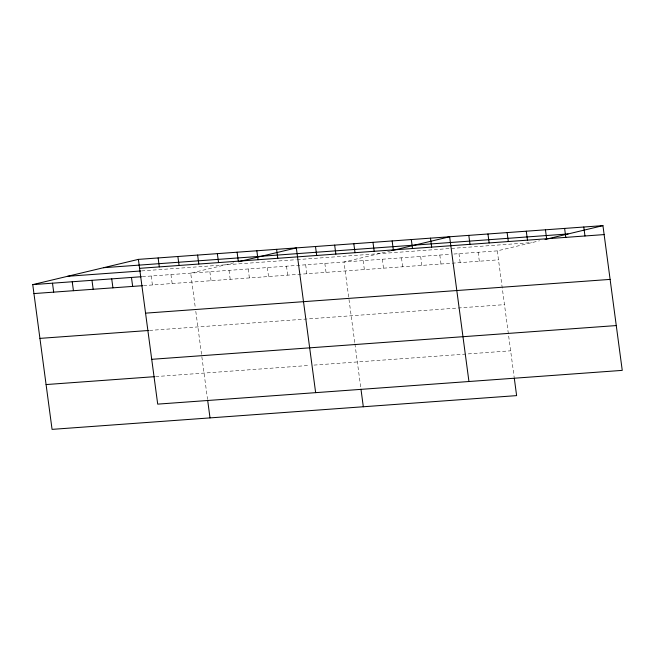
<?xml version="1.0" encoding="UTF-8"?>
<svg xmlns="http://www.w3.org/2000/svg" width="655" height="655" viewBox="0 0 655 655"><rect width="100%" height="100%" fill="white"/><g stroke="black" fill="none" stroke-linecap="round" stroke-linejoin="round"><path stroke-width="0.49" stroke-dasharray="3.27 2.46" d="M233.843 262.835L190.695 273.143L195.272 307.424M390.83 250.816L343.998 262.008L354.789 342.876M453.931 254.025L497.301 250.873L539.532 240.786M141.644 270.908L296.158 259.691M297.165 259.617L532.163 242.547M142.323 276.656L449.903 254.32M143.519 285.613L498.496 259.83M149.504 330.423L504.481 304.64M155.661 376.592L309.93 365.392M313.966 365.097L510.638 350.81M497.301 250.873L514.15 377.108M478.142 252.265L479.337 261.222M458.975 253.657L460.17 262.614M439.816 255.049L441.011 264.006M420.649 256.441L421.845 265.398M401.49 257.833L402.686 266.79M382.323 259.224L383.519 268.182M363.165 260.616L364.36 269.573M354.928 343.875L360.848 388.251M324.839 263.4L326.034 272.357M305.672 264.792L306.868 273.749M286.513 266.184L287.709 275.141M267.346 267.576L268.542 276.533M248.188 268.968L249.383 277.925M229.021 270.359L230.216 279.317M209.862 271.751L211.057 280.708M195.796 311.322L207.545 399.386M170.955 274.576L172.15 283.533M151.215 276.017L152.402 284.966"/><path stroke-width="0.98" d="M514.281 378.082L516.615 395.62L52.064 429.369L32.75 284.622L138.385 259.38L602.936 225.631L622.25 370.378L157.699 404.127L138.385 259.38M238.453 261.738L296.33 247.909L315.644 392.656M391.755 250.603L449.633 236.766L468.947 381.521M545.058 239.46L602.936 225.631M103.523 267.707L568.082 233.966M139.581 268.337L604.131 234.588M67.612 276.287L140.661 270.982M32.75 284.622L141.341 276.729M33.945 293.571L142.536 285.686M145.557 313.147L610.108 279.398M39.922 338.381L148.513 330.497M151.714 359.317L616.273 325.568M46.087 384.559L154.67 376.666M583.777 227.023L584.972 235.98M564.61 228.415L565.805 237.372M545.451 229.807L546.647 238.764M526.284 231.199L527.48 240.156M507.126 232.59L508.321 241.548M487.959 233.982L489.154 242.94M468.8 235.374L469.995 244.331M430.474 238.158L431.67 247.115M411.307 239.55L412.503 248.507M392.148 240.942L393.344 249.899M372.982 242.334L374.177 251.291M353.823 243.734L355.018 252.683M360.979 389.226L363.312 406.755M334.656 245.126L335.851 254.075M315.497 246.517L316.692 255.466M276.59 249.342L277.785 258.291M256.842 250.775L258.037 259.732M237.102 252.208L238.297 261.165M217.354 253.641L218.549 262.598M197.614 255.073L198.809 264.031M207.676 400.361L210.009 417.89M177.873 256.514L179.061 265.463M158.125 257.947L159.321 266.896M131.467 277.45L132.662 286.399M111.727 278.883L112.922 287.84M91.978 280.315L93.174 289.273M72.238 281.748L73.434 290.705M52.49 283.181L53.685 292.138"/></g></svg>
